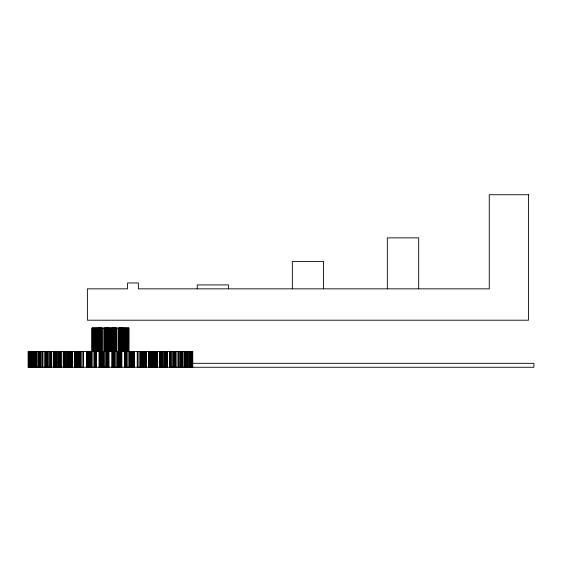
<?xml version="1.0" encoding="UTF-8"?>
<svg xmlns="http://www.w3.org/2000/svg" width="562" height="562" viewBox="0 0 562 562"><rect width="100%" height="100%" fill="white"/><g stroke="black" fill="none" stroke-linecap="round" stroke-linejoin="round"><path stroke-width="0.84" d="M192.78 363.333L533.9 363.333L533.9 367.26L28.114 367.26L28.114 351.573L192.759 351.573L192.759 367.26M418.69 288.84L418.69 237.874L387.323 237.874L387.323 288.84M323.515 288.84L323.515 261.393L292.331 261.393L292.331 288.84M228.46 288.84L228.46 284.92L197.234 284.92L197.234 288.84M192.127 351.573L192.127 367.26M191.979 351.573L191.979 367.26M191.509 351.573L191.509 367.26M190.841 351.573L190.841 367.26M190.139 351.573L190.139 367.26M189.471 351.573L189.471 367.26M189.19 351.573L189.19 367.26M188.27 351.573L188.27 367.26M187.575 351.573L187.575 367.26M186.851 351.573L186.851 367.26M186.17 351.573L186.17 367.26M185.509 351.573L185.509 367.26M184.884 351.573L184.884 367.26M184.462 351.573L184.462 367.26M183.107 351.573L183.107 367.26M182.411 351.573L182.411 367.26M181.681 351.573L181.681 367.26M180.999 351.573L180.999 367.26M180.346 351.573L180.346 367.26M179.721 351.573L179.721 367.26M178.583 351.573L178.583 367.26M177.915 351.573L177.915 367.26M176.159 351.573L176.159 367.26M175.477 351.573L175.477 367.26M174.761 351.573L174.761 367.26M174.094 351.573L174.094 367.26M173.454 351.573L173.454 367.26M172.857 351.573L172.857 367.26M171.754 351.573L171.754 367.26M170.792 351.573L170.792 367.26M169.956 351.573L169.956 367.26M169.703 351.573L169.703 367.26M169.464 351.573L169.464 367.26M167.595 351.573L167.595 367.26M166.935 351.573L166.935 367.26M166.254 351.573L166.254 367.26M165.621 351.573L165.621 367.26M165.017 351.573L165.017 367.26M164.455 351.573L164.455 367.26M163.423 351.573L163.423 367.26M162.523 351.573L162.523 367.26M161.751 351.573L161.751 367.26M161.111 351.573L161.111 367.26M160.591 351.573L160.591 367.26M160.409 351.573L160.409 367.26M160.247 351.573L160.247 367.26M160.107 351.573L160.03 367.26M159.987 351.573L159.896 367.26L159.889 351.573M157.62 351.573L157.62 367.26M157.009 351.573L157.009 367.26M156.376 351.573L156.376 367.26M155.793 351.573L155.793 367.26M155.238 351.573L155.238 367.26M154.719 351.573L154.719 367.26M153.777 351.573L153.777 367.26M152.969 351.573L152.969 367.26M152.288 351.573L152.288 367.26M151.719 351.573L151.719 367.26M151.262 351.573L151.262 367.26M151.101 351.573L151.101 367.26M150.953 351.573L150.953 367.26M150.82 351.573L150.82 367.26M150.707 351.573L150.707 367.26M150.602 351.573L150.602 367.26M150.412 351.573L150.412 367.26M149.26 351.573L149.26 367.26M149.141 367.26L149.141 351.573L149.021 367.26M148.951 351.573L148.951 367.26M148.881 351.573L148.881 367.26M148.705 351.573L148.705 367.26M146.478 351.573L146.478 367.26M145.93 351.573L145.93 367.26M145.368 351.573L145.368 367.26M144.848 351.573L144.848 367.26M144.35 351.573L144.35 367.26M143.893 351.573L143.893 367.26M143.071 351.573L143.071 367.26M142.369 351.573L142.369 367.26M141.786 351.573L141.786 367.26M141.308 351.573L141.308 367.26M140.929 351.573L140.929 367.26M140.788 351.573L140.788 367.26M140.662 351.573L140.662 367.26M140.542 351.573L140.542 367.26M140.43 351.573L140.43 367.26M140.331 351.573L140.331 367.26M140.121 351.573L140.121 367.26M138.87 351.573L138.87 367.26M137.606 367.26L137.535 351.573L137.451 367.26M137.374 351.573L137.374 367.26M137.29 351.573L137.29 367.26M134.459 351.573L134.459 367.26M133.981 351.573L133.981 367.26M133.496 351.573L133.496 367.26M133.054 351.573L133.054 367.26M132.632 351.573L132.632 367.26M132.246 351.573L132.246 367.26M131.564 351.573L131.564 367.26M130.988 351.573L130.988 367.26M130.517 351.573L130.517 367.26M130.138 351.573L130.138 367.26M129.843 351.573L129.843 367.26M129.731 351.573L129.731 367.26M129.618 351.573L129.618 367.26M129.513 351.573L129.513 367.26M129.415 351.573L129.415 367.26M129.316 351.573L129.316 367.26M129.105 351.573L129.105 367.26M128.93 351.573L128.93 328.046L91.943 328.046L91.943 351.573M128.691 328.046L128.691 351.573M128.417 328.046L128.417 351.573M128.115 328.046L128.115 351.573M127.778 351.573L127.778 367.26M127.665 328.046L127.665 351.573M127.174 328.046L127.174 351.573M126.696 328.046L126.696 351.573M126.45 351.573L126.45 367.26M126.324 351.573L126.324 367.26M126.246 328.046L126.246 351.573M126.169 351.573L126.113 367.26M125.972 351.573L126.029 367.26M125.902 351.573L125.902 367.26M125.818 328.046L125.776 367.26M125.586 351.573L125.586 367.26M125.417 328.046L125.466 367.26M125.326 351.573L125.326 367.26M125.164 351.573L125.164 367.26M125.045 328.046L125.045 351.573M124.975 351.573L124.975 367.26M124.785 351.573L124.785 367.26M124.694 328.046L124.694 351.573M124.364 328.046L124.364 351.573M123.809 328.046L123.809 351.573M123.345 328.046L123.345 351.573M123.001 328.046L123.001 351.573M122.755 328.046L122.755 351.573M122.509 328.046L122.509 351.573M122.228 328.046L122.228 351.573M121.94 328.046L121.842 367.26M121.659 328.046L121.659 351.573M121.385 328.046L121.455 367.26M121.111 328.046L121.055 367.26M120.851 328.046L120.851 351.573M120.697 351.573L120.697 367.26M120.598 328.046L120.598 351.573M120.359 328.046L120.366 367.26M120.142 328.046L120.142 351.573M120.064 351.573L120.064 367.26M119.938 328.046L119.938 351.573M119.755 328.046L119.755 351.573M119.594 328.046L119.53 367.26M119.446 328.046L119.446 351.573M119.32 351.573L119.277 328.046L119.221 351.573M119.13 328.046L119.095 367.26M119.004 328.046L119.025 351.573M118.905 328.046L118.891 351.573M118.751 351.573L118.751 367.26M118.484 351.573L118.484 367.26M118.28 351.573L118.28 367.26M118.196 351.573L118.111 367.26M118.02 351.573L118.02 367.26M117.929 351.573L117.929 367.26M117.844 351.573L117.844 367.26M117.62 351.573L117.62 367.26M116.945 328.046L116.945 351.573M116.545 328.046L116.545 351.573M116.264 351.573L116.264 367.26M116.123 328.046L116.123 351.573M115.723 328.046L115.723 351.573M115.365 328.046L115.365 351.573M115.034 328.046L115.034 351.573M114.908 351.573L114.908 367.26M114.739 328.046L114.774 367.26M114.606 351.573L114.606 367.26M114.472 328.046L114.529 367.26M114.458 351.573L114.402 367.26M114.234 328.046L114.346 367.26M114.016 328.046L114.093 367.26M113.882 351.573L113.882 367.26M113.679 328.046L113.679 351.573M113.594 351.573L113.594 367.26M113.426 328.046L113.426 351.573M113.236 367.26L113.18 328.046L113.095 351.573M113.018 328.046L113.018 367.26M112.92 328.046L112.92 351.573M112.807 328.046L112.779 367.26M112.674 328.046L112.674 351.573M112.526 328.046L112.512 367.26M112.372 328.046L112.372 351.573M112.21 328.046L112.217 367.26M112.042 328.046L112.042 351.573M111.929 351.573L111.929 367.26M111.866 328.046L111.866 351.573M111.669 328.046L111.669 351.573M110.833 328.046L110.833 351.573M110.433 328.046L110.433 351.573M110.04 328.046L110.04 351.573M109.204 328.046L109.204 351.573M109.007 328.046L108.944 367.26M108.831 328.046L108.831 351.573M108.663 328.046L108.649 367.26M108.501 328.046L108.501 351.573M108.34 328.046L108.354 367.26M108.199 328.046L108.199 351.573M108.066 328.046L108.094 367.26M107.953 328.046L107.953 351.573M107.855 328.046L107.855 367.26M107.778 328.046L107.714 351.573M107.609 328.046L107.637 367.26M107.447 328.046L107.447 351.573M107.272 351.573L107.272 367.26M107.194 328.046L107.194 351.573M106.991 351.573L106.991 367.26M106.85 328.046L106.78 367.26M106.64 328.046L106.632 367.26M106.527 351.573L106.527 367.26M106.401 328.046L106.408 367.26M106.337 351.573L106.337 367.26M106.267 351.573L106.183 367.26M106.134 328.046L106.134 351.573M105.965 351.573L105.965 367.26M105.839 328.046L105.839 351.573M105.508 328.046L105.508 351.573M105.143 328.046L105.143 351.573M104.75 328.046L104.75 351.573M104.609 351.573L104.609 367.26M104.328 328.046L104.328 351.573M103.921 328.046L103.921 351.573M103.246 351.573L103.246 367.26M103.12 351.573L103.12 367.26M102.944 351.573L102.944 367.26M102.762 351.573L102.853 367.26M102.677 351.573L102.677 367.26M102.593 351.573L102.593 367.26M102.389 351.573L102.389 367.26M102.122 351.573L102.122 367.26M101.982 328.046L101.968 351.573M101.848 328.046L101.862 351.573M101.743 328.046L101.778 367.26M101.659 328.046L101.652 351.573M101.56 328.046L101.574 351.573M101.427 328.046L101.427 351.573M101.279 328.046L101.343 367.26M101.118 328.046L101.118 351.573M100.935 328.046L100.935 351.573M100.809 351.573L100.809 367.26M100.731 328.046L100.731 351.573M100.514 328.046L100.507 367.26M100.275 328.046L100.275 351.573M100.177 351.573L100.177 367.26M100.022 328.046L100.022 351.573M99.762 328.046L99.811 367.26M99.488 328.046L99.488 351.573M99.418 351.573L99.418 367.26M99.214 328.046L99.214 351.573M99.031 351.573L99.031 367.26M98.933 328.046L98.933 351.573M98.645 328.046L98.645 351.573M98.364 328.046L98.364 351.573M98.118 328.046L98.118 351.573M97.872 328.046L97.872 351.573M97.528 328.046L97.528 351.573M97.064 328.046L97.064 351.573M96.509 328.046L96.509 351.573M96.179 328.046L96.088 367.26M95.891 351.573L95.891 367.26M95.828 328.046L95.828 351.573M95.709 351.573L95.709 367.26M95.547 351.573L95.547 367.26M95.456 328.046L95.407 367.26M95.287 351.573L95.287 367.26M95.055 328.046L95.097 367.26M94.971 351.573L94.971 367.26M94.809 351.573L94.901 367.26M94.697 351.573L94.76 367.26M94.627 328.046L94.627 367.26M94.416 351.573L94.416 367.26M94.177 328.046L94.177 351.573M93.699 328.046L93.699 351.573M93.208 328.046L93.208 351.573M93.088 351.573L93.088 367.26M92.758 328.046L92.758 351.573M92.323 328.046L92.323 351.573M92.182 328.046L92.182 351.573M91.768 351.573L91.768 367.26M91.641 351.573L91.641 367.26M91.458 351.573L91.458 367.26M91.36 351.573L91.36 367.26M91.248 351.573L91.248 367.26M91.142 351.573L91.142 367.26M91.03 351.573L91.03 367.26M90.735 351.573L90.735 367.26M90.356 351.573L90.356 367.26M89.885 351.573L89.885 367.26M89.309 351.573L89.309 367.26M88.627 351.573L88.627 367.26M88.241 351.573L88.241 367.26M87.82 351.573L87.82 367.26M87.377 351.573L87.377 367.26M86.892 351.573L86.892 367.26M86.415 351.573L86.415 367.26M83.576 351.573L83.576 367.26M83.492 351.573L83.492 367.26M83.422 367.26L83.331 351.573L83.302 367.26M82.003 351.573L82.003 367.26M80.752 351.573L80.752 367.26M80.626 351.573L80.626 367.26M80.443 351.573L80.443 367.26M80.331 351.573L80.331 367.26M80.211 351.573L80.211 367.26M80.085 351.573L80.085 367.26M79.945 351.573L79.945 367.26M79.558 351.573L79.558 367.26M79.087 351.573L79.087 367.26M78.497 351.573L78.497 367.26M77.802 351.573L77.802 367.26M76.98 351.573L76.98 367.26M76.523 351.573L76.523 367.26M76.025 351.573L76.025 367.26M75.505 351.573L75.505 367.26M74.943 351.573L74.943 367.26M74.388 351.573L74.388 367.26M72.168 351.573L72.168 367.26M71.992 351.573L71.992 367.26M71.852 351.573L71.922 367.26M71.732 351.573L71.803 367.26M71.613 351.573L71.613 367.26M70.461 351.573L70.461 367.26M70.348 351.573L70.348 367.26M70.166 351.573L70.166 367.26M70.053 351.573L70.053 367.26M69.92 351.573L69.92 367.26M69.772 351.573L69.772 367.26M69.611 351.573L69.611 367.26M69.154 351.573L69.154 367.26M68.585 351.573L68.585 367.26M67.904 351.573L67.904 367.26M67.096 351.573L67.096 367.26M66.154 351.573L66.154 367.26M65.635 351.573L65.635 367.26M65.08 351.573L65.08 367.26M64.497 351.573L64.497 367.26M63.864 351.573L63.864 367.26M63.253 351.573L63.253 367.26M60.977 351.573L60.977 367.26M60.844 351.573L60.886 367.26M60.759 351.573L60.759 367.26M60.619 351.573L60.619 367.26M60.464 351.573L60.464 367.26M60.282 351.573L60.282 367.26M59.755 351.573L59.755 367.26M59.115 351.573L59.115 367.26M58.35 351.573L58.35 367.26M57.45 351.573L57.45 367.26M56.418 351.573L56.418 367.26M55.856 351.573L55.856 367.26M55.245 351.573L55.245 367.26M54.612 351.573L54.612 367.26M53.931 351.573L53.931 367.26M53.278 351.573L53.278 367.26M51.409 351.573L51.409 367.26M51.17 351.573L51.17 367.26M50.91 351.573L50.91 367.26M50.081 351.573L50.081 367.26M49.119 351.573L49.119 367.26M48.016 351.573L48.016 367.26M47.419 351.573L47.419 367.26M46.772 351.573L46.772 367.26M46.112 351.573L46.112 367.26M45.396 351.573L45.396 367.26M44.714 351.573L44.714 367.26M42.958 351.573L42.958 367.26M42.291 351.573L42.291 367.26M41.152 351.573L41.152 367.26M40.527 351.573L40.527 367.26M39.874 351.573L39.874 367.26M39.185 351.573L39.185 367.26M38.462 351.573L38.462 367.26M37.766 351.573L37.766 367.26M36.411 351.573L36.411 367.26M35.989 351.573L35.989 367.26M35.364 351.573L35.364 367.26M34.703 351.573L34.703 367.26M34.022 351.573L34.022 367.26M33.291 351.573L33.291 367.26M32.603 351.573L32.603 367.26M31.683 351.573L31.683 367.26M31.402 351.573L31.402 367.26M30.734 351.573L30.734 367.26M30.032 351.573L30.032 367.26M29.357 351.573L29.357 367.26M28.894 351.573L28.894 367.26M528.47 194.74L489.263 194.74L489.263 288.84L138.35 288.84L138.35 282.96L127.567 282.96L127.567 288.84L87.384 288.84L87.384 320.207L528.47 320.207L528.47 194.74"/></g></svg>
